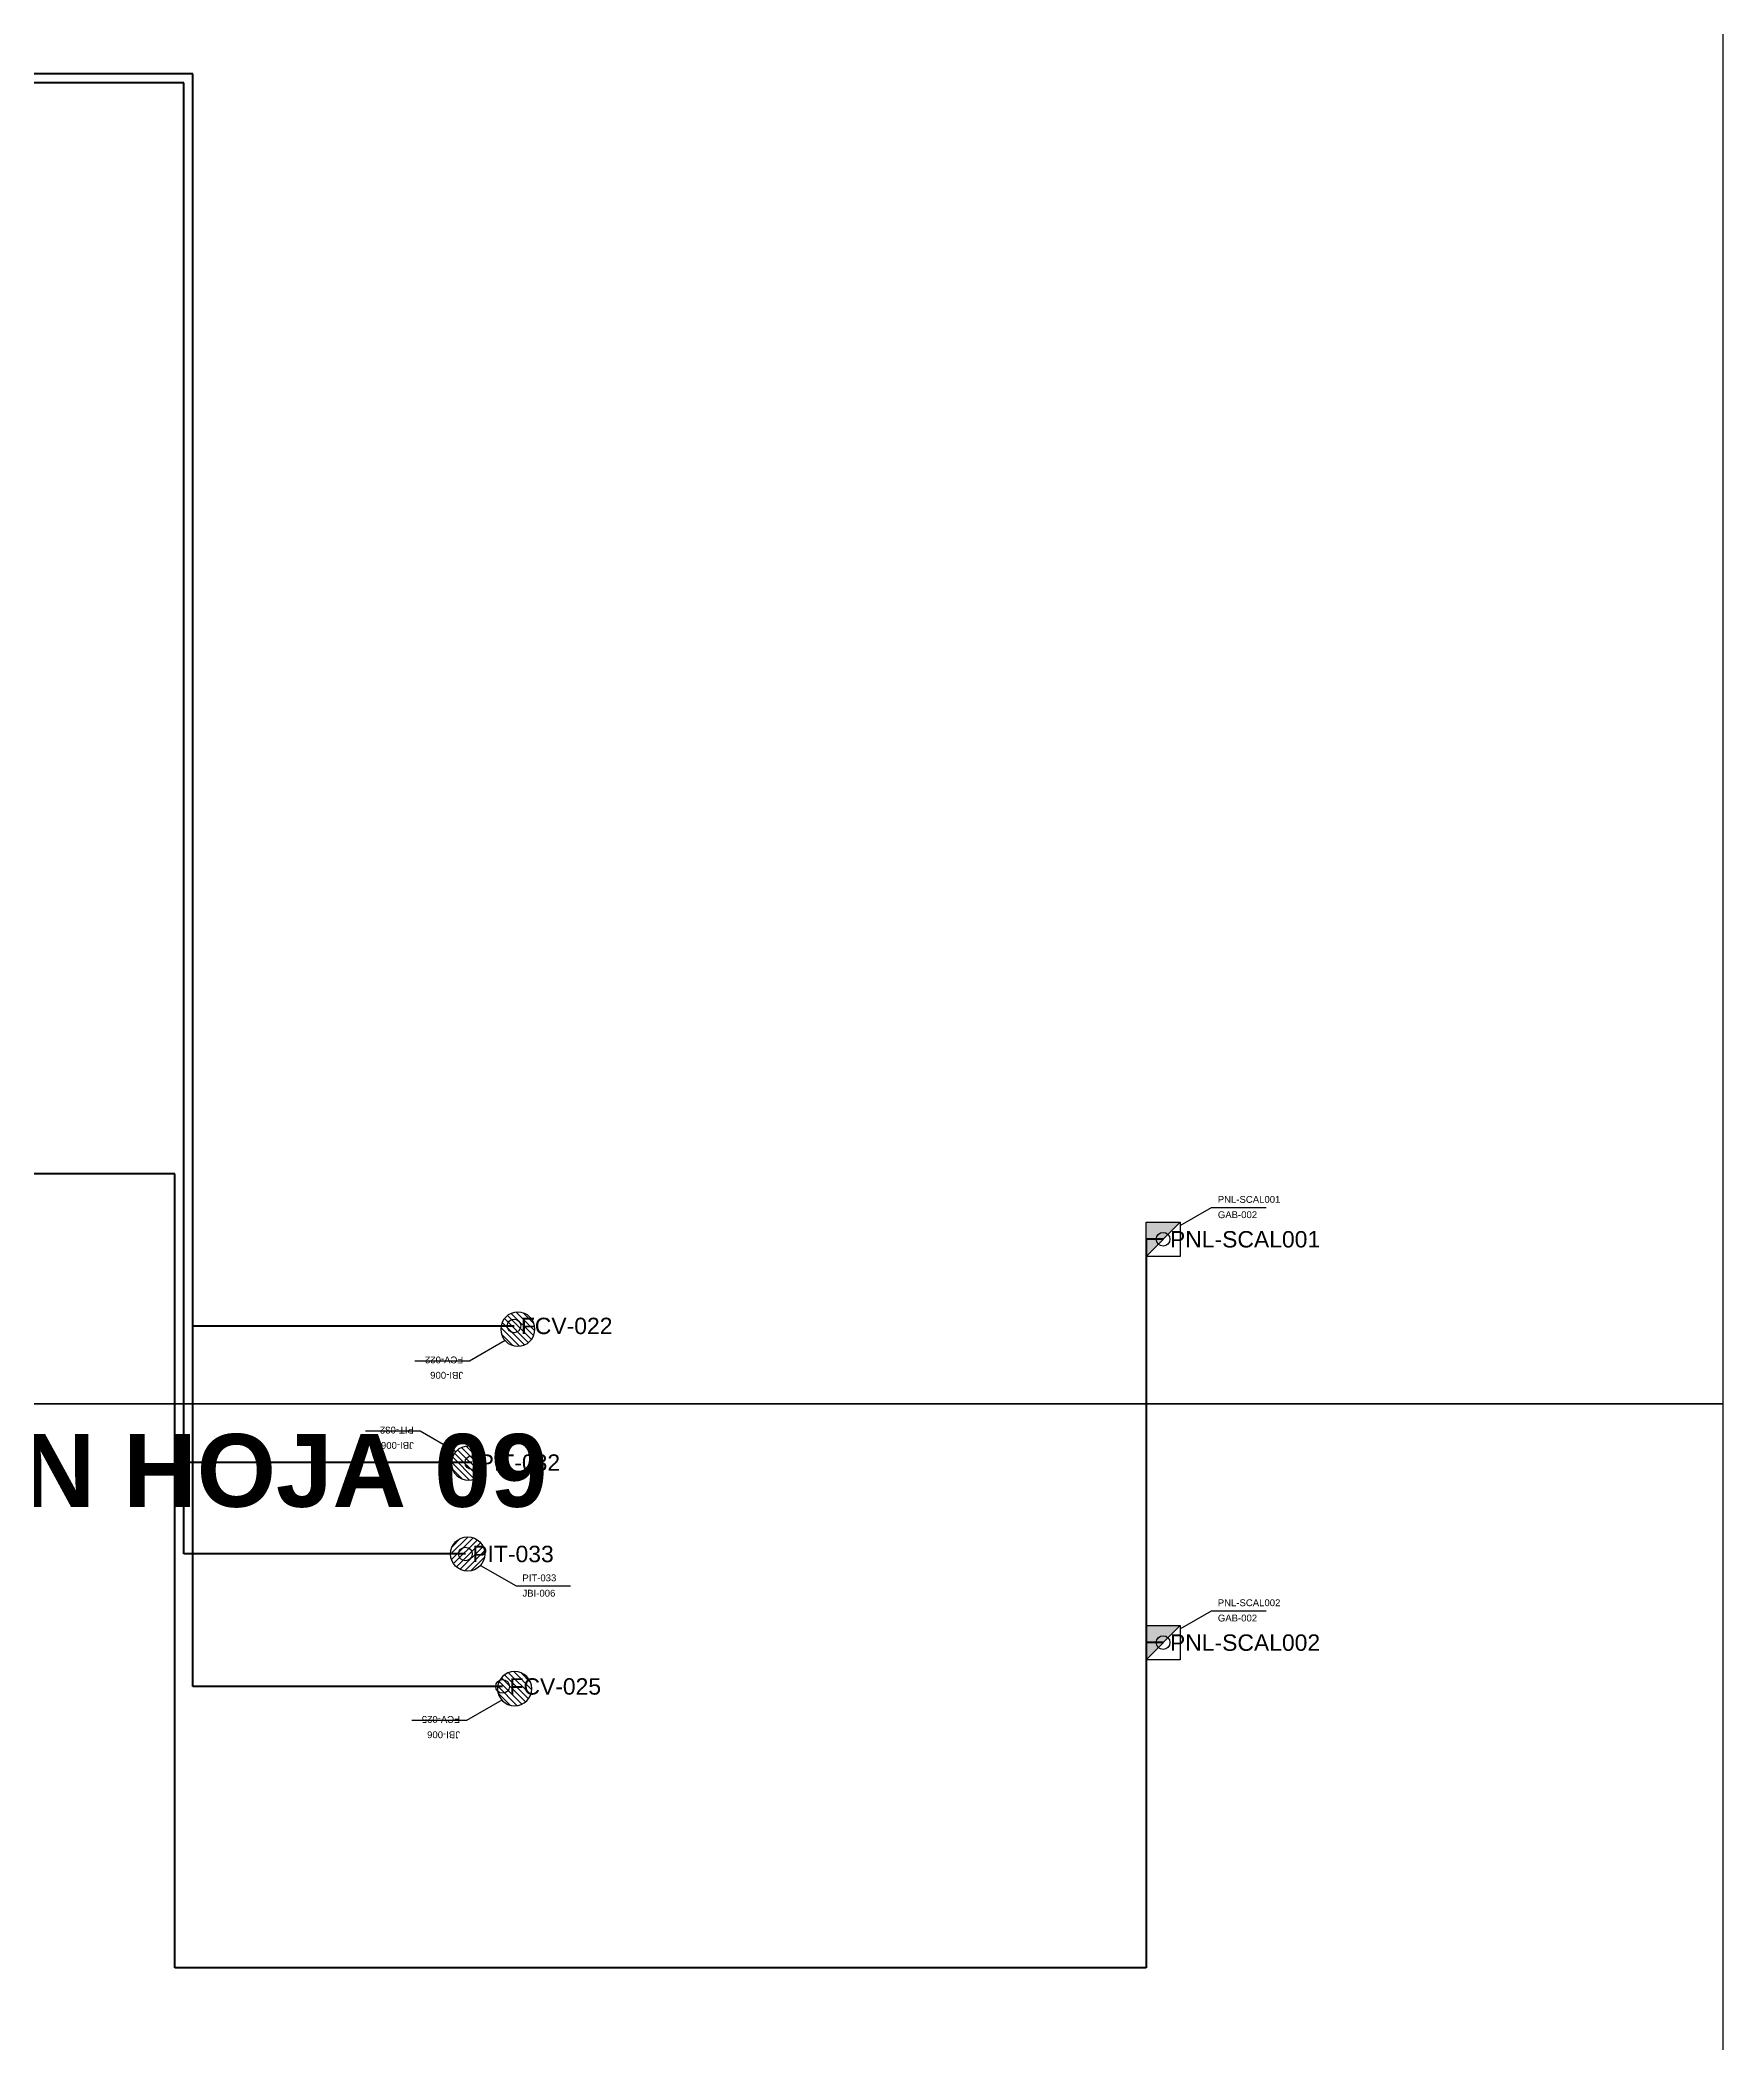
# Model space of a CAD drawing. Header units: metres. Extents: x 0 to 191, y 0 to 87.
# Drawn here: x 172.52 to 191, y 45.98 to 67.97 of the extents above; entities that cross this region are included whole.
import ezdxf
from ezdxf.enums import TextEntityAlignment as Align

# ---------------------------------------------------------------- set-up
doc = ezdxf.new("R2010")
doc.units = ezdxf.units.M
for name, color, linetype, lineweight, true_color in [('CANALIZACIONES', 178, 'Continuous', 25, 0x000000), ('CANALIZACIONES ... ANALOGAS', 5, 'Continuous', 50, 0x0000ff), ('CANALIZACIONES ... DIGITALES', 1, 'Continuous', 50, 0xff0000), ('INST', 5, 'Continuous', 25, 0x0000ff), ('vistas', 178, 'Continuous', 25, 0x000000)]:
    doc.layers.add(name, color=color, linetype=linetype, lineweight=lineweight, true_color=true_color)
doc.styles.add('textstyle122', font='')
doc.styles.add('textstyle123', font='')
doc.styles.add('textstyle128', font='')
doc.styles.add('textstyle129', font='')
doc.styles.add('textstyle130', font='')
doc.styles.add('textstyle131', font='')
doc.styles.add('textstyle138', font='')
doc.styles.add('textstyle334', font='')
doc.styles.add('textstyle335', font='')
doc.styles.add('textstyle336', font='')
doc.styles.add('textstyle337', font='')
doc.styles.add('textstyle406', font='')
doc.styles.add('textstyle407', font='')
doc.styles.add('textstyle408', font='')
doc.styles.add('textstyle409', font='')
doc.styles.add('textstyle410', font='')
doc.styles.add('textstyle411', font='')
doc.styles.add('textstyle412', font='')
doc.styles.add('textstyle413', font='')
doc.styles.add('textstyle456', font='')
doc.styles.add('textstyle498', font='')
doc.styles.add('textstyle499', font='')
doc.styles.add('textstyle500', font='')
doc.styles.add('textstyle501', font='')
doc.styles.add('textstyle502', font='')
doc.styles.add('textstyle503', font='')
doc.styles.get('textstyle122').set_extended_font_data('Liberation Sans')
doc.styles.get('textstyle123').set_extended_font_data('Liberation Sans')
doc.styles.get('textstyle128').set_extended_font_data('Liberation Sans')
doc.styles.get('textstyle129').set_extended_font_data('Liberation Sans')
doc.styles.get('textstyle130').set_extended_font_data('Liberation Sans')
doc.styles.get('textstyle131').set_extended_font_data('Liberation Sans')
doc.styles.get('textstyle138').set_extended_font_data('Liberation Sans')
doc.styles.get('textstyle334').set_extended_font_data('Liberation Sans')
doc.styles.get('textstyle335').set_extended_font_data('Liberation Sans')
doc.styles.get('textstyle336').set_extended_font_data('Liberation Sans')
doc.styles.get('textstyle337').set_extended_font_data('Liberation Sans')
doc.styles.get('textstyle406').set_extended_font_data('Liberation Sans')
doc.styles.get('textstyle407').set_extended_font_data('Liberation Sans')
doc.styles.get('textstyle408').set_extended_font_data('Liberation Sans')
doc.styles.get('textstyle409').set_extended_font_data('Liberation Sans')
doc.styles.get('textstyle410').set_extended_font_data('Liberation Sans')
doc.styles.get('textstyle411').set_extended_font_data('Liberation Sans')
doc.styles.get('textstyle412').set_extended_font_data('Liberation Sans')
doc.styles.get('textstyle413').set_extended_font_data('Liberation Sans')
doc.styles.get('textstyle456').set_extended_font_data('Liberation Sans', bold=True)
doc.styles.get('textstyle498').set_extended_font_data('Liberation Sans')
doc.styles.get('textstyle499').set_extended_font_data('Liberation Sans')
doc.styles.get('textstyle500').set_extended_font_data('Liberation Sans')
doc.styles.get('textstyle501').set_extended_font_data('Liberation Sans')
doc.styles.get('textstyle502').set_extended_font_data('Liberation Sans')
doc.styles.get('textstyle503').set_extended_font_data('Liberation Sans')

# ---------------------------------------------------------------- blocks, each defined once
blk = doc.blocks.new('Inst_Elec_lin1')
at = {"layer": 'INST', "transparency": 33554687}
h = blk.add_hatch(dxfattribs=at)
h.set_pattern_fill('ANSI31', color=256, scale=0.015, style=0, pattern_type=0)
edge = h.paths.add_edge_path(flags=0)
edge.add_arc((0, 0), 0.188, 0, 360)
at = {"layer": 'INST'}
for p, q in [((0.14, -0.125), (0.53, -0.35)), ((0.53, -0.35), (1.13, -0.35))]:
    blk.add_line(p, q, dxfattribs=at)
blk.add_circle((0, 0), 0.188, dxfattribs=at)
for tag, p, style in [('Tag_inst', (0.6, -0.3), 'textstyle130'), ('Inst_EL', (0.601, -0.468), 'textstyle131')]:
    blk.add_attdef(tag, p, '', height=0.075, dxfattribs=dict(at, style=style))
blk = doc.blocks.new('Inst_Elec_lin')
at = {"layer": 'INST', "transparency": 33554687}
h = blk.add_hatch(dxfattribs=at)
h.set_pattern_fill('ANSI31', color=256, scale=0.015, style=0, pattern_type=0)
edge = h.paths.add_edge_path(flags=0)
edge.add_arc((0, 0), 0.188, 0, 360)
at = {"layer": 'INST'}
for p, q in [((0.14, 0.125), (0.53, 0.35)), ((0.53, 0.35), (1.13, 0.35))]:
    blk.add_line(p, q, dxfattribs=at)
blk.add_circle((0, 0), 0.188, dxfattribs=at)
for tag, p, style in [('Tag_inst', (0.6, 0.4), 'textstyle128'), ('Inst_EL', (0.601, 0.232), 'textstyle129')]:
    blk.add_attdef(tag, p, '', height=0.075, dxfattribs=dict(at, style=style))
blk = doc.blocks.new('disp')
at = {"layer": 'INST', "transparency": 33554687}
blk.add_hatch(color=256, dxfattribs=at).paths.add_polyline_path([(-0.188, -0.188), (0.188, 0.188), (-0.188, 0.188)], flags=0)
at = {"layer": 'INST'}
for p, q in [((0.188, 0.152), (0.53, 0.35)), ((0.53, 0.35), (1.13, 0.35)), ((-0.188, 0.188), (0.188, 0.188)), ((-0.188, -0.188), (-0.188, 0.188)), ((-0.188, -0.188), (0.188, 0.188)), ((0.188, 0.188), (0.188, -0.188)), ((0.188, -0.188), (-0.188, -0.188))]:
    blk.add_line(p, q, dxfattribs=at)
for tag, p, style in [('Tag_inst', (0.6, 0.4), 'textstyle122'), ('Inst_EL', (0.601, 0.232), 'textstyle123')]:
    blk.add_attdef(tag, p, '', height=0.075, dxfattribs=dict(at, style=style))
blk = doc.blocks.new('NODO1')
at = {"layer": 'CANALIZACIONES'}
blk.add_circle((0, 0), 0.05, dxfattribs=at)
at = {"layer": 'CANALIZACIONES', "style": 'textstyle138'}
blk.add_attdef('dest', text='', height=0.12, dxfattribs=at).set_placement((0.05, 0), align=Align.MIDDLE_LEFT)

msp = doc.modelspace()

# ---------------------------------------------------------------- linework, layer by layer
at = {"layer": 'CANALIZACIONES ... ANALOGAS'}
for p, q in [((174.1, 67.5), (166.8, 67.5)), ((174.1, 51.354), (174.1, 67.5)), ((177.262, 52.357), (174.1, 52.357)), ((177.192, 51.354, -3.67), (174.1, 51.354))]:
    msp.add_line(p, q, dxfattribs=at)
at = {"layer": 'CANALIZACIONES ... DIGITALES'}
for p, q in [((174.2, 67.6), (166.7, 67.6)), ((174.2, 53.857), (174.2, 67.6)), ((174, 55.526), (159, 55.526)), ((174, 46.811), (174, 55.526)), ((184.666, 54.808), (184.666, 50.381)), ((184.853, 54.808), (184.666, 54.808)), ((174.2, 49.9), (174.2, 53.857)), ((174.2, 53.857), (177.725, 53.857)), ((184.666, 50.381), (184.666, 46.811)), ((184.853, 50.381), (184.666, 50.381)), ((177.6, 49.9), (174.2, 49.9)), ((184.666, 46.811), (174, 46.811))]:
    msp.add_line(p, q, dxfattribs=at)
at = {"layer": 'vistas', "color": 16, "ltscale": 0.0001, "true_color": 0x800000}
for points in [[(151, 83), (191, 83), (191, 53), (151, 53), (151, 83)], [(151, 53), (191, 53), (191, 23), (151, 23), (151, 53)]]:
    msp.add_lwpolyline(points, dxfattribs=at)

# ---------------------------------------------------------------- block references
at = {"layer": 'CANALIZACIONES'}
ref = msp.add_blockref('NODO1', (184.853, 54.808), dxfattribs=dict(at, xscale=1.5, yscale=1.5))
ref.add_attrib('dest', 'PNL-SCAL001', dxfattribs={"height": 0.18, "style": 'textstyle503'}).set_placement((184.928, 54.808), align=Align.MIDDLE_LEFT)
ref = msp.add_blockref('NODO1', (177.725, 53.857), dxfattribs=dict(at, xscale=1.5, yscale=1.5))
ref.add_attrib('dest', 'FCV-022', dxfattribs={"height": 0.18, "style": 'textstyle498'}).set_placement((177.8, 53.857), align=Align.MIDDLE_LEFT)
ref = msp.add_blockref('NODO1', (177.262, 52.357), dxfattribs=dict(at, xscale=1.5, yscale=1.5))
ref.add_attrib('dest', 'PIT-032', dxfattribs={"height": 0.18, "style": 'textstyle499'}).set_placement((177.337, 52.357), align=Align.MIDDLE_LEFT)
ref = msp.add_blockref('NODO1', (177.192, 51.354, -3.67), dxfattribs=dict(at, xscale=1.5, yscale=1.5))
ref.add_attrib('dest', 'PIT-033', dxfattribs={"height": 0.18, "style": 'textstyle500'}).set_placement((177.267, 51.354, -3.67), align=Align.MIDDLE_LEFT)
ref = msp.add_blockref('NODO1', (184.853, 50.381), dxfattribs=dict(at, xscale=1.5, yscale=1.5))
ref.add_attrib('dest', 'PNL-SCAL002', dxfattribs={"height": 0.18, "style": 'textstyle502'}).set_placement((184.928, 50.381), align=Align.MIDDLE_LEFT)
ref = msp.add_blockref('NODO1', (177.6, 49.9), dxfattribs=dict(at, xscale=1.5, yscale=1.5))
ref.add_attrib('dest', 'FCV-025', dxfattribs={"height": 0.18, "style": 'textstyle501'}).set_placement((177.675, 49.9), align=Align.MIDDLE_LEFT)
at = {"layer": 'INST'}
ref = msp.add_blockref('disp', (184.853, 54.808), dxfattribs=at)
ref.add_attrib('Tag_inst', 'PNL-SCAL001', (185.453, 55.208), dxfattribs={"height": 0.075, "style": 'textstyle406'})
ref.add_attrib('Inst_EL', 'GAB-002', (185.454, 55.04), dxfattribs={"height": 0.075, "style": 'textstyle407'})
ref = msp.add_blockref('Inst_Elec_lin1', (177.767, 53.821), dxfattribs=dict(at, yscale=-1, rotation=180))
ref.add_attrib('Tag_inst', 'FCV-022', (177.167, 53.521), dxfattribs={"height": 0.075, "rotation": 180, "style": 'textstyle412'})
ref.add_attrib('Inst_EL', 'JBI-006', (177.166, 53.353), dxfattribs={"height": 0.075, "rotation": 180, "style": 'textstyle413'})
ref = msp.add_blockref('Inst_Elec_lin', (177.225, 52.351), dxfattribs=dict(at, yscale=-1, rotation=180))
ref.add_attrib('Tag_inst', 'PIT-032', (176.625, 52.751), dxfattribs={"height": 0.075, "rotation": 180, "style": 'textstyle336'})
ref.add_attrib('Inst_EL', 'JBI-006', (176.625, 52.583), dxfattribs={"height": 0.075, "rotation": 180, "style": 'textstyle337'})
ref = msp.add_blockref('Inst_Elec_lin1', (177.217, 51.354), dxfattribs=at)
ref.add_attrib('Tag_inst', 'PIT-033', (177.817, 51.054), dxfattribs={"height": 0.075, "style": 'textstyle334'})
ref.add_attrib('Inst_EL', 'JBI-006', (177.818, 50.886), dxfattribs={"height": 0.075, "style": 'textstyle335'})
ref = msp.add_blockref('disp', (184.853, 50.381), dxfattribs=at)
ref.add_attrib('Tag_inst', 'PNL-SCAL002', (185.453, 50.781), dxfattribs={"height": 0.075, "style": 'textstyle408'})
ref.add_attrib('Inst_EL', 'GAB-002', (185.454, 50.613), dxfattribs={"height": 0.075, "style": 'textstyle409'})
ref = msp.add_blockref('Inst_Elec_lin1', (177.732, 49.875), dxfattribs=dict(at, yscale=-1, rotation=180))
ref.add_attrib('Tag_inst', 'FCV-025', (177.132, 49.575), dxfattribs={"height": 0.075, "rotation": 180, "style": 'textstyle410'})
ref.add_attrib('Inst_EL', 'JBI-006', (177.132, 49.407), dxfattribs={"height": 0.075, "rotation": 180, "style": 'textstyle411'})

# ---------------------------------------------------------------- texts
at = {"layer": 'vistas', "color": 16, "true_color": 0x800000, "style": 'textstyle456'}
msp.add_text('VER DETALLE EN HOJA 09', height=0.8, dxfattribs=at).set_placement((170.797, 52.671), align=Align.TOP_CENTER)

doc.saveas('drawing.dxf')
